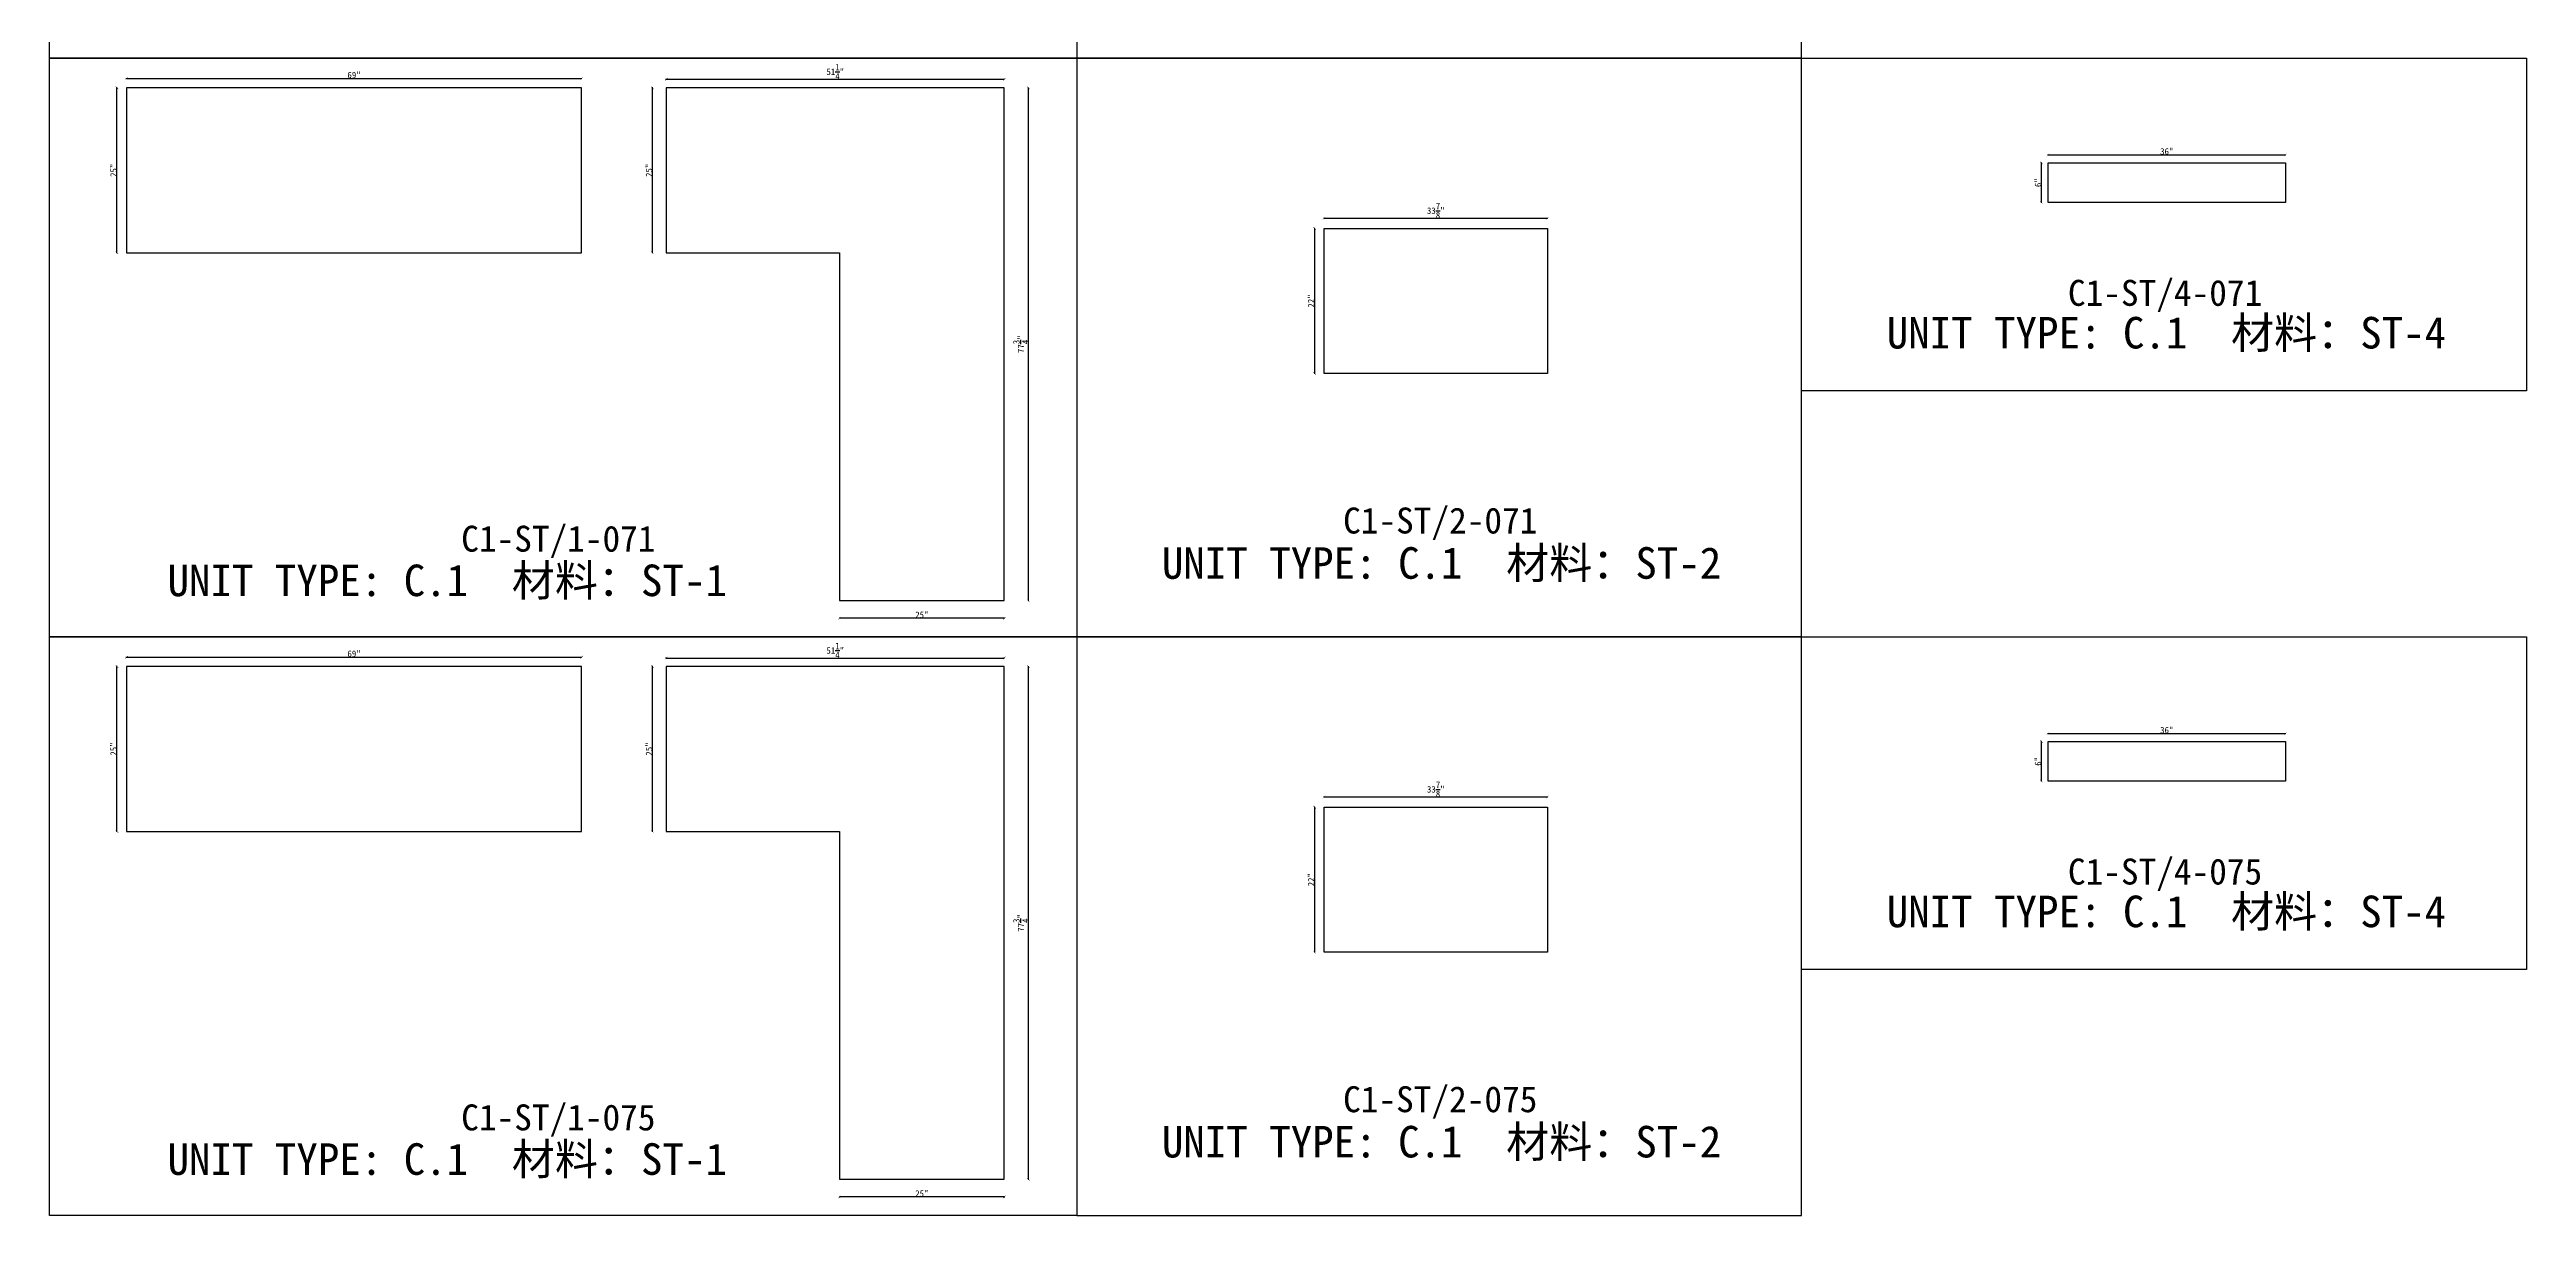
# Model space of a CAD drawing. Header units: millimetres. Extents: x -46966 to 138077, y -48408 to 2116.
# Drawn here: x -34704 to -25163, y -47972 to -43480 of the extents above; entities that cross this region are included whole.
import ezdxf
from ezdxf.enums import TextEntityAlignment as Align

# ---------------------------------------------------------------- set-up
doc = ezdxf.new("R2010")
doc.units = ezdxf.units.MM
doc.layers.add('PART_NUMBER', color=3, linetype='Continuous')
doc.styles.add('样式 1', font='')
doc.styles.get('样式 1').set_extended_font_data('NSimSun')
doc.dimstyles.new('副本 ISO-25', dxfattribs={"dimtxt": 25, "dimasz": 10, "dimexe": 1.5, "dimexo": 0.5, "dimtad": 1, "dimlfac": 0.03937, "dimlunit": 5, "dimtxsty": '样式 1', "dimblk": 'ARCHTICK', "dimcen": 2.5, "dimclrd": 256, "dimclrt": 1, "dimazin": 3, "dimtfac": 1, "dimtmove": 0, "dimatfit": 3, "dimfxlon": 1})

# ---------------------------------------------------------------- blocks, each defined once
blk = doc.blocks.new('_ArchTick')
at = {"color": 0, "linetype": 'ByBlock', "const_width": 0.15}
blk.add_lwpolyline([(-0.5, -0.5), (0.5, 0.5)], dxfattribs=at)
blk = doc.blocks.new('*D382')
at = {"color": 0, "lineweight": -2, "transparency": 16777216}
for p, q in [((-34442.7, -43627.8), (-34445.2, -43627.8)), ((-34442.7, -44262.8), (-34445.2, -44262.8))]:
    blk.add_line(p, q, dxfattribs=at)
at = {"lineweight": -2, "transparency": 16777216}
blk.add_line((-34443.7, -44262.8), (-34443.7, -43627.8), dxfattribs=at)
at = {"layer": 'Defpoints', "color": 0, "transparency": 16777216}
for p in [(-34443.7, -43627.8), (-34406.8, -43627.8), (-34406.8, -44262.8)]:
    blk.add_point(p, dxfattribs=at)
at = {"lineweight": -2, "transparency": 16777216, "xscale": 10, "yscale": 10, "zscale": 10}
for p, rotation in [((-34443.7, -43627.8), 90), ((-34443.7, -44262.8), 270)]:
    blk.add_blockref('_ArchTick', p, dxfattribs=dict(at, rotation=rotation))
at = {"color": 1, "transparency": 16777216, "insert": (-34456.9, -43945.3), "char_height": 25, "attachment_point": 5, "rotation": 90, "style": '样式 1'}
blk.add_mtext('\\A1;25"', dxfattribs=at)
blk = doc.blocks.new('*D383')
at = {"color": 0, "lineweight": -2, "transparency": 16777216}
for p, q in [((-34406.8, -43592.4), (-34406.8, -43589.9)), ((-32654.2, -43592.4), (-32654.2, -43589.9))]:
    blk.add_line(p, q, dxfattribs=at)
at = {"lineweight": -2, "transparency": 16777216}
blk.add_line((-34406.8, -43591.4), (-32654.2, -43591.4), dxfattribs=at)
at = {"layer": 'Defpoints', "color": 0, "transparency": 16777216}
for p in [(-32654.2, -43591.4), (-34406.8, -43627.8), (-32654.2, -43627.8)]:
    blk.add_point(p, dxfattribs=at)
at = {"lineweight": -2, "transparency": 16777216, "xscale": 10, "yscale": 10, "zscale": 10, "rotation": 180}
blk.add_blockref('_ArchTick', (-34406.8, -43591.4), dxfattribs=at)
at = {"lineweight": -2, "transparency": 16777216, "xscale": 10, "yscale": 10, "zscale": 10}
blk.add_blockref('_ArchTick', (-32654.2, -43591.4), dxfattribs=at)
at = {"color": 1, "transparency": 16777216, "insert": (-33530.5, -43578.3), "char_height": 25, "attachment_point": 5, "style": '样式 1'}
blk.add_mtext('\\A1;69"', dxfattribs=at)
blk = doc.blocks.new('*D384')
at = {"color": 0, "lineweight": -2, "transparency": 16777216}
for p, q in [((-32327.9, -43595.6), (-32327.9, -43593.1)), ((-31026.1, -43595.6), (-31026.1, -43593.1))]:
    blk.add_line(p, q, dxfattribs=at)
at = {"lineweight": -2, "transparency": 16777216}
blk.add_line((-32327.9, -43594.6), (-31026.1, -43594.6), dxfattribs=at)
at = {"layer": 'Defpoints', "color": 0, "transparency": 16777216}
for p in [(-31026.1, -43594.6), (-32327.9, -43627.8), (-31026.1, -43627.8)]:
    blk.add_point(p, dxfattribs=at)
at = {"lineweight": -2, "transparency": 16777216, "xscale": 10, "yscale": 10, "zscale": 10, "rotation": 180}
blk.add_blockref('_ArchTick', (-32327.9, -43594.6), dxfattribs=at)
at = {"lineweight": -2, "transparency": 16777216, "xscale": 10, "yscale": 10, "zscale": 10}
blk.add_blockref('_ArchTick', (-31026.1, -43594.6), dxfattribs=at)
at = {"color": 1, "transparency": 16777216, "insert": (-31677, -43565.6), "char_height": 25, "attachment_point": 5, "style": '样式 1'}
blk.add_mtext('\\A1;51{\\H1x;\\S1/4;}"', dxfattribs=at)
blk = doc.blocks.new('*D385')
at = {"color": 0, "lineweight": -2, "transparency": 16777216}
for p, q in [((-32380.3, -43627.8), (-32382.8, -43627.8)), ((-32380.3, -44262.8), (-32382.8, -44262.8))]:
    blk.add_line(p, q, dxfattribs=at)
at = {"lineweight": -2, "transparency": 16777216}
blk.add_line((-32381.3, -44262.8), (-32381.3, -43627.8), dxfattribs=at)
at = {"layer": 'Defpoints', "color": 0, "transparency": 16777216}
for p in [(-32381.3, -43627.8), (-32327.9, -43627.8), (-32327.9, -44262.8)]:
    blk.add_point(p, dxfattribs=at)
at = {"lineweight": -2, "transparency": 16777216, "xscale": 10, "yscale": 10, "zscale": 10}
for p, rotation in [((-32381.3, -43627.8), 90), ((-32381.3, -44262.8), 270)]:
    blk.add_blockref('_ArchTick', p, dxfattribs=dict(at, rotation=rotation))
at = {"color": 1, "transparency": 16777216, "insert": (-32394.5, -43945.3), "char_height": 25, "attachment_point": 5, "rotation": 90, "style": '样式 1'}
blk.add_mtext('\\A1;25"', dxfattribs=at)
blk = doc.blocks.new('*D386')
at = {"color": 0, "lineweight": -2, "transparency": 16777216}
for p, q in [((-31661.1, -45670), (-31661.1, -45672.5)), ((-31026.1, -45670), (-31026.1, -45672.5))]:
    blk.add_line(p, q, dxfattribs=at)
at = {"lineweight": -2, "transparency": 16777216}
blk.add_line((-31026.1, -45671), (-31661.1, -45671), dxfattribs=at)
at = {"layer": 'Defpoints', "color": 0, "transparency": 16777216}
for p in [(-31661.1, -45602.6), (-31026.1, -45602.6), (-31661.1, -45671)]:
    blk.add_point(p, dxfattribs=at)
at = {"lineweight": -2, "transparency": 16777216, "xscale": 10, "yscale": 10, "zscale": 10, "rotation": 180}
blk.add_blockref('_ArchTick', (-31661.1, -45671), dxfattribs=at)
at = {"lineweight": -2, "transparency": 16777216, "xscale": 10, "yscale": 10, "zscale": 10}
blk.add_blockref('_ArchTick', (-31026.1, -45671), dxfattribs=at)
at = {"color": 1, "transparency": 16777216, "insert": (-31343.6, -45657.9), "char_height": 25, "attachment_point": 5, "style": '样式 1'}
blk.add_mtext('\\A1;25"', dxfattribs=at)
blk = doc.blocks.new('*D387')
at = {"color": 0, "lineweight": -2, "transparency": 16777216}
for p, q in [((-30933.9, -43627.8), (-30931.4, -43627.8)), ((-30933.9, -45602.6), (-30931.4, -45602.6))]:
    blk.add_line(p, q, dxfattribs=at)
at = {"lineweight": -2, "transparency": 16777216}
blk.add_line((-30932.9, -45602.6), (-30932.9, -43627.8), dxfattribs=at)
at = {"layer": 'Defpoints', "color": 0, "transparency": 16777216}
for p in [(-31026.1, -43627.8), (-30932.9, -43627.8), (-31026.1, -45602.6)]:
    blk.add_point(p, dxfattribs=at)
at = {"lineweight": -2, "transparency": 16777216, "xscale": 10, "yscale": 10, "zscale": 10}
for p, rotation in [((-30932.9, -43627.8), 90), ((-30932.9, -45602.6), 270)]:
    blk.add_blockref('_ArchTick', p, dxfattribs=dict(at, rotation=rotation))
at = {"color": 1, "transparency": 16777216, "insert": (-30962, -44615.2), "char_height": 25, "attachment_point": 5, "rotation": 90, "style": '样式 1'}
blk.add_mtext('\\A1;77{\\H1x;\\S3/4;}"', dxfattribs=at)
blk = doc.blocks.new('*D388')
at = {"color": 0, "lineweight": -2, "transparency": 16777216}
for p, q in [((-29794.3, -44130.9), (-29794.3, -44128.4)), ((-28933.8, -44130.9), (-28933.8, -44128.4))]:
    blk.add_line(p, q, dxfattribs=at)
at = {"lineweight": -2, "transparency": 16777216}
blk.add_line((-29794.3, -44129.9), (-28933.8, -44129.9), dxfattribs=at)
at = {"layer": 'Defpoints', "color": 0, "transparency": 16777216}
for p in [(-29794.3, -44169.3), (-28933.8, -44129.9), (-28933.8, -44169.3)]:
    blk.add_point(p, dxfattribs=at)
at = {"lineweight": -2, "transparency": 16777216, "xscale": 10, "yscale": 10, "zscale": 10, "rotation": 180}
blk.add_blockref('_ArchTick', (-29794.3, -44129.9), dxfattribs=at)
at = {"lineweight": -2, "transparency": 16777216, "xscale": 10, "yscale": 10, "zscale": 10}
blk.add_blockref('_ArchTick', (-28933.8, -44129.9), dxfattribs=at)
at = {"color": 1, "transparency": 16777216, "insert": (-29364, -44100.8), "char_height": 25, "attachment_point": 5, "style": '样式 1'}
blk.add_mtext('\\A1;33{\\H1x;\\S7/8;}"', dxfattribs=at)
blk = doc.blocks.new('*D389')
at = {"color": 0, "lineweight": -2, "transparency": 16777216}
for p, q in [((-29829.9, -44169.3), (-29832.4, -44169.3)), ((-29829.9, -44728.1), (-29832.4, -44728.1))]:
    blk.add_line(p, q, dxfattribs=at)
at = {"lineweight": -2, "transparency": 16777216}
blk.add_line((-29830.9, -44169.3), (-29830.9, -44728.1), dxfattribs=at)
at = {"layer": 'Defpoints', "color": 0, "transparency": 16777216}
for p in [(-29794.3, -44169.3), (-29830.9, -44728.1), (-29794.3, -44728.1)]:
    blk.add_point(p, dxfattribs=at)
at = {"lineweight": -2, "transparency": 16777216, "xscale": 10, "yscale": 10, "zscale": 10}
for p, rotation in [((-29830.9, -44169.3), 90), ((-29830.9, -44728.1), 270)]:
    blk.add_blockref('_ArchTick', p, dxfattribs=dict(at, rotation=rotation))
at = {"color": 1, "transparency": 16777216, "insert": (-29844, -44448.7), "char_height": 25, "attachment_point": 5, "rotation": 90, "style": '样式 1'}
blk.add_mtext('\\A1;22"', dxfattribs=at)
blk = doc.blocks.new('*D390')
at = {"color": 0, "lineweight": -2, "transparency": 16777216}
for p, q in [((-27005.5, -43886.7), (-27005.5, -43884.2)), ((-26091.1, -43886.7), (-26091.1, -43884.2))]:
    blk.add_line(p, q, dxfattribs=at)
at = {"lineweight": -2, "transparency": 16777216}
blk.add_line((-27005.5, -43885.7), (-26091.1, -43885.7), dxfattribs=at)
at = {"layer": 'Defpoints', "color": 0, "transparency": 16777216}
for p in [(-26091.1, -43885.7), (-27005.5, -43916.6), (-26091.1, -43916.6)]:
    blk.add_point(p, dxfattribs=at)
at = {"lineweight": -2, "transparency": 16777216, "xscale": 10, "yscale": 10, "zscale": 10, "rotation": 180}
blk.add_blockref('_ArchTick', (-27005.5, -43885.7), dxfattribs=at)
at = {"lineweight": -2, "transparency": 16777216, "xscale": 10, "yscale": 10, "zscale": 10}
blk.add_blockref('_ArchTick', (-26091.1, -43885.7), dxfattribs=at)
at = {"color": 1, "transparency": 16777216, "insert": (-26548.3, -43872.6), "char_height": 25, "attachment_point": 5, "style": '样式 1'}
blk.add_mtext('\\A1;36"', dxfattribs=at)
blk = doc.blocks.new('*D391')
at = {"color": 0, "lineweight": -2, "transparency": 16777216}
for p, q in [((-27030.3, -43916.6), (-27032.8, -43916.6)), ((-27030.3, -44069), (-27032.8, -44069))]:
    blk.add_line(p, q, dxfattribs=at)
at = {"lineweight": -2, "transparency": 16777216}
blk.add_line((-27031.3, -44069), (-27031.3, -43916.6), dxfattribs=at)
at = {"layer": 'Defpoints', "color": 0, "transparency": 16777216}
for p in [(-27031.3, -43916.6), (-27005.5, -43916.6), (-27005.5, -44069)]:
    blk.add_point(p, dxfattribs=at)
at = {"lineweight": -2, "transparency": 16777216, "xscale": 10, "yscale": 10, "zscale": 10}
for p, rotation in [((-27031.3, -43916.6), 90), ((-27031.3, -44069), 270)]:
    blk.add_blockref('_ArchTick', p, dxfattribs=dict(at, rotation=rotation))
at = {"color": 1, "transparency": 16777216, "insert": (-27044.4, -43992.8), "char_height": 25, "attachment_point": 5, "rotation": 90, "style": '样式 1'}
blk.add_mtext('\\A1;6"', dxfattribs=at)
blk = doc.blocks.new('*D401')
at = {"color": 0, "lineweight": -2, "transparency": 16777216}
for p, q in [((-34442.7, -45857.3), (-34445.2, -45857.3)), ((-34442.7, -46492.3), (-34445.2, -46492.3))]:
    blk.add_line(p, q, dxfattribs=at)
at = {"lineweight": -2, "transparency": 16777216}
blk.add_line((-34443.7, -46492.3), (-34443.7, -45857.3), dxfattribs=at)
at = {"layer": 'Defpoints', "color": 0, "transparency": 16777216}
for p in [(-34443.7, -45857.3), (-34406.8, -45857.3), (-34406.8, -46492.3)]:
    blk.add_point(p, dxfattribs=at)
at = {"lineweight": -2, "transparency": 16777216, "xscale": 10, "yscale": 10, "zscale": 10}
for p, rotation in [((-34443.7, -45857.3), 90), ((-34443.7, -46492.3), 270)]:
    blk.add_blockref('_ArchTick', p, dxfattribs=dict(at, rotation=rotation))
at = {"color": 1, "transparency": 16777216, "insert": (-34456.9, -46174.8), "char_height": 25, "attachment_point": 5, "rotation": 90, "style": '样式 1'}
blk.add_mtext('\\A1;25"', dxfattribs=at)
blk = doc.blocks.new('*D392')
at = {"color": 0, "lineweight": -2, "transparency": 16777216}
for p, q in [((-34406.8, -45822), (-34406.8, -45819.5)), ((-32654.2, -45822), (-32654.2, -45819.5))]:
    blk.add_line(p, q, dxfattribs=at)
at = {"lineweight": -2, "transparency": 16777216}
blk.add_line((-34406.8, -45821), (-32654.2, -45821), dxfattribs=at)
at = {"layer": 'Defpoints', "color": 0, "transparency": 16777216}
for p in [(-34406.8, -45857.3), (-32654.2, -45821), (-32654.2, -45857.3)]:
    blk.add_point(p, dxfattribs=at)
at = {"lineweight": -2, "transparency": 16777216, "xscale": 10, "yscale": 10, "zscale": 10, "rotation": 180}
blk.add_blockref('_ArchTick', (-34406.8, -45821), dxfattribs=at)
at = {"lineweight": -2, "transparency": 16777216, "xscale": 10, "yscale": 10, "zscale": 10}
blk.add_blockref('_ArchTick', (-32654.2, -45821), dxfattribs=at)
at = {"color": 1, "transparency": 16777216, "insert": (-33530.5, -45807.9), "char_height": 25, "attachment_point": 5, "style": '样式 1'}
blk.add_mtext('\\A1;69"', dxfattribs=at)
blk = doc.blocks.new('*D393')
at = {"color": 0, "lineweight": -2, "transparency": 16777216}
for p, q in [((-32327.9, -45825.2), (-32327.9, -45822.7)), ((-31026.1, -45825.2), (-31026.1, -45822.7))]:
    blk.add_line(p, q, dxfattribs=at)
at = {"lineweight": -2, "transparency": 16777216}
blk.add_line((-32327.9, -45824.2), (-31026.1, -45824.2), dxfattribs=at)
at = {"layer": 'Defpoints', "color": 0, "transparency": 16777216}
for p in [(-32327.9, -45857.3), (-31026.1, -45824.2), (-31026.1, -45857.3)]:
    blk.add_point(p, dxfattribs=at)
at = {"lineweight": -2, "transparency": 16777216, "xscale": 10, "yscale": 10, "zscale": 10, "rotation": 180}
blk.add_blockref('_ArchTick', (-32327.9, -45824.2), dxfattribs=at)
at = {"lineweight": -2, "transparency": 16777216, "xscale": 10, "yscale": 10, "zscale": 10}
blk.add_blockref('_ArchTick', (-31026.1, -45824.2), dxfattribs=at)
at = {"color": 1, "transparency": 16777216, "insert": (-31677, -45795.2), "char_height": 25, "attachment_point": 5, "style": '样式 1'}
blk.add_mtext('\\A1;51{\\H1x;\\S1/4;}"', dxfattribs=at)
blk = doc.blocks.new('*D394')
at = {"color": 0, "lineweight": -2, "transparency": 16777216}
for p, q in [((-32380.3, -45857.3), (-32382.8, -45857.3)), ((-32380.3, -46492.3), (-32382.8, -46492.3))]:
    blk.add_line(p, q, dxfattribs=at)
at = {"lineweight": -2, "transparency": 16777216}
blk.add_line((-32381.3, -46492.3), (-32381.3, -45857.3), dxfattribs=at)
at = {"layer": 'Defpoints', "color": 0, "transparency": 16777216}
for p in [(-32381.3, -45857.3), (-32327.9, -45857.3), (-32327.9, -46492.3)]:
    blk.add_point(p, dxfattribs=at)
at = {"lineweight": -2, "transparency": 16777216, "xscale": 10, "yscale": 10, "zscale": 10}
for p, rotation in [((-32381.3, -45857.3), 90), ((-32381.3, -46492.3), 270)]:
    blk.add_blockref('_ArchTick', p, dxfattribs=dict(at, rotation=rotation))
at = {"color": 1, "transparency": 16777216, "insert": (-32394.5, -46174.8), "char_height": 25, "attachment_point": 5, "rotation": 90, "style": '样式 1'}
blk.add_mtext('\\A1;25"', dxfattribs=at)
blk = doc.blocks.new('*D395')
at = {"color": 0, "lineweight": -2, "transparency": 16777216}
for p, q in [((-31661.1, -47899.6), (-31661.1, -47902.1)), ((-31026.1, -47899.6), (-31026.1, -47902.1))]:
    blk.add_line(p, q, dxfattribs=at)
at = {"lineweight": -2, "transparency": 16777216}
blk.add_line((-31026.1, -47900.6), (-31661.1, -47900.6), dxfattribs=at)
at = {"layer": 'Defpoints', "color": 0, "transparency": 16777216}
for p in [(-31661.1, -47832.2), (-31026.1, -47832.2), (-31661.1, -47900.6)]:
    blk.add_point(p, dxfattribs=at)
at = {"lineweight": -2, "transparency": 16777216, "xscale": 10, "yscale": 10, "zscale": 10, "rotation": 180}
blk.add_blockref('_ArchTick', (-31661.1, -47900.6), dxfattribs=at)
at = {"lineweight": -2, "transparency": 16777216, "xscale": 10, "yscale": 10, "zscale": 10}
blk.add_blockref('_ArchTick', (-31026.1, -47900.6), dxfattribs=at)
at = {"color": 1, "transparency": 16777216, "insert": (-31343.6, -47887.5), "char_height": 25, "attachment_point": 5, "style": '样式 1'}
blk.add_mtext('\\A1;25"', dxfattribs=at)
blk = doc.blocks.new('*D396')
at = {"color": 0, "lineweight": -2, "transparency": 16777216}
for p, q in [((-30933.9, -45857.3), (-30931.4, -45857.3)), ((-30933.9, -47832.2), (-30931.4, -47832.2))]:
    blk.add_line(p, q, dxfattribs=at)
at = {"lineweight": -2, "transparency": 16777216}
blk.add_line((-30932.9, -47832.2), (-30932.9, -45857.3), dxfattribs=at)
at = {"layer": 'Defpoints', "color": 0, "transparency": 16777216}
for p in [(-31026.1, -45857.3), (-30932.9, -45857.3), (-31026.1, -47832.2)]:
    blk.add_point(p, dxfattribs=at)
at = {"lineweight": -2, "transparency": 16777216, "xscale": 10, "yscale": 10, "zscale": 10}
for p, rotation in [((-30932.9, -45857.3), 90), ((-30932.9, -47832.2), 270)]:
    blk.add_blockref('_ArchTick', p, dxfattribs=dict(at, rotation=rotation))
at = {"color": 1, "transparency": 16777216, "insert": (-30962, -46844.8), "char_height": 25, "attachment_point": 5, "rotation": 90, "style": '样式 1'}
blk.add_mtext('\\A1;77{\\H1x;\\S3/4;}"', dxfattribs=at)
blk = doc.blocks.new('*D397')
at = {"color": 0, "lineweight": -2, "transparency": 16777216}
for p, q in [((-29794.3, -46360.4), (-29794.3, -46357.9)), ((-28933.8, -46360.4), (-28933.8, -46357.9))]:
    blk.add_line(p, q, dxfattribs=at)
at = {"lineweight": -2, "transparency": 16777216}
blk.add_line((-29794.3, -46359.4), (-28933.8, -46359.4), dxfattribs=at)
at = {"layer": 'Defpoints', "color": 0, "transparency": 16777216}
for p in [(-28933.8, -46359.4), (-29794.3, -46398.9), (-28933.8, -46398.9)]:
    blk.add_point(p, dxfattribs=at)
at = {"lineweight": -2, "transparency": 16777216, "xscale": 10, "yscale": 10, "zscale": 10, "rotation": 180}
blk.add_blockref('_ArchTick', (-29794.3, -46359.4), dxfattribs=at)
at = {"lineweight": -2, "transparency": 16777216, "xscale": 10, "yscale": 10, "zscale": 10}
blk.add_blockref('_ArchTick', (-28933.8, -46359.4), dxfattribs=at)
at = {"color": 1, "transparency": 16777216, "insert": (-29364, -46330.3), "char_height": 25, "attachment_point": 5, "style": '样式 1'}
blk.add_mtext('\\A1;33{\\H1x;\\S7/8;}"', dxfattribs=at)
blk = doc.blocks.new('*D398')
at = {"color": 0, "lineweight": -2, "transparency": 16777216}
for p, q in [((-29829.9, -46398.9), (-29832.4, -46398.9)), ((-29829.9, -46957.7), (-29832.4, -46957.7))]:
    blk.add_line(p, q, dxfattribs=at)
at = {"lineweight": -2, "transparency": 16777216}
blk.add_line((-29830.9, -46398.9), (-29830.9, -46957.7), dxfattribs=at)
at = {"layer": 'Defpoints', "color": 0, "transparency": 16777216}
for p in [(-29794.3, -46398.9), (-29830.9, -46957.7), (-29794.3, -46957.7)]:
    blk.add_point(p, dxfattribs=at)
at = {"lineweight": -2, "transparency": 16777216, "xscale": 10, "yscale": 10, "zscale": 10}
for p, rotation in [((-29830.9, -46398.9), 90), ((-29830.9, -46957.7), 270)]:
    blk.add_blockref('_ArchTick', p, dxfattribs=dict(at, rotation=rotation))
at = {"color": 1, "transparency": 16777216, "insert": (-29844, -46678.3), "char_height": 25, "attachment_point": 5, "rotation": 90, "style": '样式 1'}
blk.add_mtext('\\A1;22"', dxfattribs=at)
blk = doc.blocks.new('*D399')
at = {"color": 0, "lineweight": -2, "transparency": 16777216}
for p, q in [((-27005.5, -46116.3), (-27005.5, -46113.8)), ((-26091.1, -46116.3), (-26091.1, -46113.8))]:
    blk.add_line(p, q, dxfattribs=at)
at = {"lineweight": -2, "transparency": 16777216}
blk.add_line((-27005.5, -46115.3), (-26091.1, -46115.3), dxfattribs=at)
at = {"layer": 'Defpoints', "color": 0, "transparency": 16777216}
for p in [(-27005.5, -46146.1), (-26091.1, -46115.3), (-26091.1, -46146.1)]:
    blk.add_point(p, dxfattribs=at)
at = {"lineweight": -2, "transparency": 16777216, "xscale": 10, "yscale": 10, "zscale": 10, "rotation": 180}
blk.add_blockref('_ArchTick', (-27005.5, -46115.3), dxfattribs=at)
at = {"lineweight": -2, "transparency": 16777216, "xscale": 10, "yscale": 10, "zscale": 10}
blk.add_blockref('_ArchTick', (-26091.1, -46115.3), dxfattribs=at)
at = {"color": 1, "transparency": 16777216, "insert": (-26548.3, -46102.2), "char_height": 25, "attachment_point": 5, "style": '样式 1'}
blk.add_mtext('\\A1;36"', dxfattribs=at)
blk = doc.blocks.new('*D400')
at = {"color": 0, "lineweight": -2, "transparency": 16777216}
for p, q in [((-27030.3, -46146.1), (-27032.8, -46146.1)), ((-27030.3, -46298.5), (-27032.8, -46298.5))]:
    blk.add_line(p, q, dxfattribs=at)
at = {"lineweight": -2, "transparency": 16777216}
blk.add_line((-27031.3, -46298.5), (-27031.3, -46146.1), dxfattribs=at)
at = {"layer": 'Defpoints', "color": 0, "transparency": 16777216}
for p in [(-27031.3, -46146.1), (-27005.5, -46146.1), (-27005.5, -46298.5)]:
    blk.add_point(p, dxfattribs=at)
at = {"lineweight": -2, "transparency": 16777216, "xscale": 10, "yscale": 10, "zscale": 10}
for p, rotation in [((-27031.3, -46146.1), 90), ((-27031.3, -46298.5), 270)]:
    blk.add_blockref('_ArchTick', p, dxfattribs=dict(at, rotation=rotation))
at = {"color": 1, "transparency": 16777216, "insert": (-27044.4, -46222.3), "char_height": 25, "attachment_point": 5, "rotation": 90, "style": '样式 1'}
blk.add_mtext('\\A1;6"', dxfattribs=at)

msp = doc.modelspace()

# ---------------------------------------------------------------- linework, layer by layer
at = {"color": 1}
for points in [[(-34703.541, -41283.266), (-30746.66, -41283.266), (-30746.66, -43512.833), (-34703.541, -43512.833)], [(-30746.66, -43512.833), (-27954.785, -43512.833), (-27954.785, -41283.266), (-30746.66, -41283.266)], [(-34703.541, -43512.833), (-30746.66, -43512.833), (-30746.66, -45742.4), (-34703.541, -45742.4)], [(-30746.66, -45742.4), (-27954.785, -45742.4), (-27954.785, -43512.833), (-30746.66, -43512.833)], [(-27954.785, -43512.833), (-25162.911, -43512.833), (-25162.911, -44795.231), (-27954.785, -44795.231)], [(-34703.541, -45742.4), (-30746.66, -45742.4), (-30746.66, -47971.967), (-34703.541, -47971.967)], [(-30746.66, -47971.967), (-27954.785, -47971.967), (-27954.785, -45742.4), (-30746.66, -45742.4)], [(-27954.785, -45742.4), (-25162.911, -45742.4), (-25162.911, -47024.798), (-27954.785, -47024.798)]]:
    msp.add_lwpolyline(points, close=True, dxfattribs=at)
for points in [[(-34406.79, -44262.759), (-32654.19, -44262.759), (-32654.19, -43627.759), (-34406.79, -43627.759)], [(-31026.145, -43627.759), (-32327.895, -43627.759), (-32327.895, -44262.759), (-31661.145, -44262.759), (-31661.145, -45602.609), (-31026.145, -45602.609)], [(-27005.466, -43916.569), (-26091.066, -43916.569), (-26091.066, -44068.969), (-27005.466, -44068.969)], [(-29794.261, -44169.301), (-28933.836, -44169.301), (-28933.836, -44728.101), (-29794.261, -44728.101)], [(-34406.79, -46492.326), (-32654.19, -46492.326), (-32654.19, -45857.326), (-34406.79, -45857.326)], [(-31026.145, -45857.326), (-32327.895, -45857.326), (-32327.895, -46492.326), (-31661.145, -46492.326), (-31661.145, -47832.176), (-31026.145, -47832.176)], [(-27005.466, -46146.137), (-26091.066, -46146.137), (-26091.066, -46298.537), (-27005.466, -46298.537)], [(-29794.261, -46398.868), (-28933.836, -46398.868), (-28933.836, -46957.668), (-29794.261, -46957.668)]]:
    msp.add_lwpolyline(points, close=True)

# ---------------------------------------------------------------- texts
at = {"style": '样式 1'}
for s, p in [('UNIT TYPE: C.1', (-27627.157, -44631.726)), ('材料：ST-4', (-26300.876, -44631.726)), ('UNIT TYPE: C.1', (-30419.032, -45518.905)), ('材料：ST-2', (-29092.751, -45518.905)), ('UNIT TYPE: C.1', (-34249.118, -45585.858)), ('材料：ST-1', (-32922.837, -45585.858)), ('UNIT TYPE: C.1', (-27627.157, -46861.294)), ('材料：ST-4', (-26300.876, -46861.294)), ('UNIT TYPE: C.1', (-34249.118, -47815.425)), ('材料：ST-1', (-32922.837, -47815.425)), ('UNIT TYPE: C.1', (-30419.032, -47748.472)), ('材料：ST-2', (-29092.751, -47748.472))]:
    msp.add_text(s, height=121.5865, dxfattribs=at).set_placement(p)
at = {"layer": 'PART_NUMBER', "color": 3, "style": '样式 1'}
for s, p in [('C1-ST/4-071', (-26554.922, -44417.4)), ('C1-ST/1-071', (-32743.678, -45364.569)), ('C1-ST/2-071', (-29346.796, -45294.569)), ('C1-ST/4-075', (-26554.922, -46646.967)), ('C1-ST/2-075', (-29346.796, -47524.136)), ('C1-ST/1-075', (-32743.678, -47594.136))]:
    msp.add_text(s, height=100, dxfattribs=at).set_placement(p, align=Align.MIDDLE_CENTER)

# ---------------------------------------------------------------- dimensions: what is measured, and where the dimension line sits
for base, p1, p2, picture, middle in [((-32654.19, -43591.429), (-34406.79, -43627.759), (-32654.19, -43627.759), '*D383', (-33530.49, -43578.304)), ((-31026.145, -43594.627), (-32327.895, -43627.759), (-31026.145, -43627.759), '*D384', (-31677.02, -43565.603)), ((-26091.066, -43885.734), (-27005.466, -43916.569), (-26091.066, -43916.569), '*D390', (-26548.266, -43872.609)), ((-28933.836, -44129.874), (-29794.261, -44169.301), (-28933.836, -44169.301), '*D388', (-29364.048, -44100.781)), ((-31661.145, -45671.025), (-31026.145, -45602.609), (-31661.145, -45602.609), '*D386', (-31343.645, -45657.9)), ((-32654.19, -45820.996), (-34406.79, -45857.326), (-32654.19, -45857.326), '*D392', (-33530.49, -45807.871)), ((-31026.145, -45824.194), (-32327.895, -45857.326), (-31026.145, -45857.326), '*D393', (-31677.02, -45795.17)), ((-26091.066, -46115.301), (-27005.466, -46146.137), (-26091.066, -46146.137), '*D399', (-26548.266, -46102.176)), ((-28933.836, -46359.442), (-29794.261, -46398.868), (-28933.836, -46398.868), '*D397', (-29364.048, -46330.348)), ((-31661.145, -47900.592), (-31026.145, -47832.176), (-31661.145, -47832.176), '*D395', (-31343.645, -47887.467))]:
    dim = msp.add_linear_dim(base=base, p1=p1, p2=p2, dimstyle='副本 ISO-25')
    dim.commit()
    dim.dimension.update_dxf_attribs({"geometry": picture, "text_midpoint": middle})
for base, p1, p2, picture, middle in [((-34443.729, -43627.759), (-34406.79, -44262.759), (-34406.79, -43627.759), '*D382', (-34456.854, -43945.259)), ((-32381.34, -43627.759), (-32327.895, -44262.759), (-32327.895, -43627.759), '*D385', (-32394.465, -43945.259)), ((-30932.922, -43627.759), (-31026.145, -45602.609), (-31026.145, -43627.759), '*D387', (-30962.016, -44615.184)), ((-27031.301, -43916.569), (-27005.466, -44068.969), (-27005.466, -43916.569), '*D391', (-27044.426, -43992.769)), ((-29830.907, -44728.101), (-29794.261, -44169.301), (-29794.261, -44728.101), '*D389', (-29844.032, -44448.701)), ((-34443.729, -45857.326), (-34406.79, -46492.326), (-34406.79, -45857.326), '*D401', (-34456.854, -46174.826)), ((-32381.34, -45857.326), (-32327.895, -46492.326), (-32327.895, -45857.326), '*D394', (-32394.465, -46174.826)), ((-30932.922, -45857.326), (-31026.145, -47832.176), (-31026.145, -45857.326), '*D396', (-30962.016, -46844.751)), ((-27031.301, -46146.137), (-27005.466, -46298.537), (-27005.466, -46146.137), '*D400', (-27044.426, -46222.337)), ((-29830.907, -46957.668), (-29794.261, -46398.868), (-29794.261, -46957.668), '*D398', (-29844.032, -46678.268))]:
    dim = msp.add_linear_dim(base=base, p1=p1, p2=p2, angle=90, dimstyle='副本 ISO-25')
    dim.commit()
    dim.dimension.update_dxf_attribs({"geometry": picture, "text_midpoint": middle})

doc.saveas('drawing.dxf')
